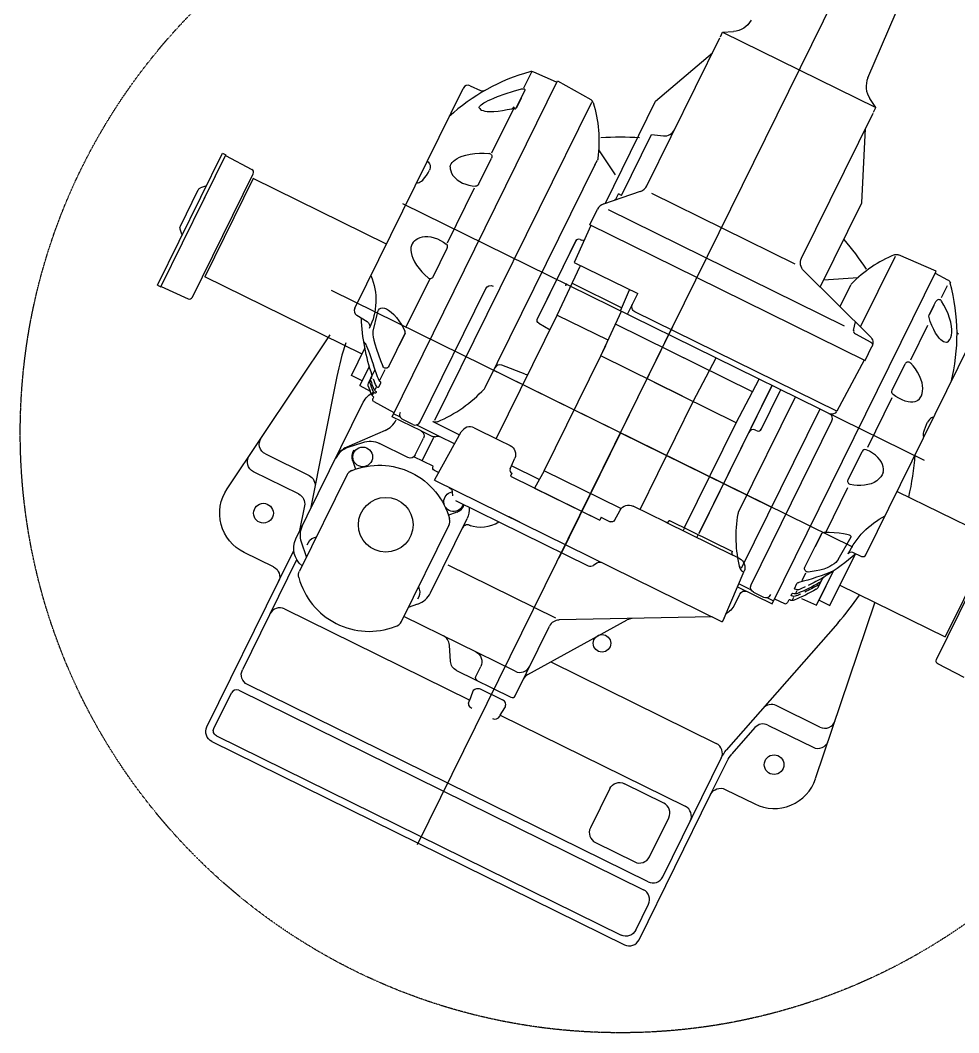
# Model space of a CAD drawing. Header units: millimetres. Extents: x -1732 to 458256, y -4349 to 130988.
# Drawn here: x 97233 to 98090, y 96181 to 97107 of the extents above; entities that cross this region are included whole.
import ezdxf

# ---------------------------------------------------------------- set-up
doc = ezdxf.new("R2010")
doc.units = ezdxf.units.MM
doc.header["$LTSCALE"] = 0.01
doc.header["$MEASUREMENT"] = 0
for name, pattern in [('DASHDOT', [25.4, 12.7, -6.35, 0, -6.35]), ('DASHED', [19.05, 12.7, -6.35]), ('PHANTOM', [63.5, 31.75, -6.35, 6.35, -6.35, 6.35, -6.35]), ('VERDECKT', [0.375, 0.25, -0.125])]:
    doc.linetypes.add(name, pattern=pattern)
doc.layers.add('F-E-EQP', color=251, linetype='CONTINUOUS')

msp = doc.modelspace()

# ---------------------------------------------------------------- linework, layer by layer
at = {"layer": 'F-E-EQP'}
for p, q in [((98198.93164, 97577.87246), (97595.5194, 96353.02536)), ((98058.98846, 96704.20804), (97582.46739, 96938.96277)), ((97993.52344, 96624.9826), (97517.00238, 96859.73732)), ((97781.06117, 96729.65063), (97829.93717, 96828.86246)), ((97781.06117, 96729.65063), (97658.75584, 96789.90348)), ((97781.06117, 96729.65063), (97724.68705, 96615.21862)), ((97781.06117, 96729.65063), (97918.52361, 96661.93074))]:
    msp.add_line(p, q, dxfattribs=at)
at = {"layer": 'F-E-EQP', "linetype": 'Continuous'}
for p, q in [((98007.1258, 97054.0547), (98087.72267, 97241.41534)), ((97874.47518, 97095.77111), (97884.26127, 97096.37896)), ((97805.26514, 96955.28387), (97871.95178, 97090.64894)), ((97872.39371, 97091.54599), (97874.47518, 97095.77111)), ((97874.47518, 97095.77111), (98014.41521, 97026.83064)), ((97813.21697, 97032.52122), (97865.07541, 97076.69082)), ((97699.82316, 97059.17708), (97692.66396, 97044.64485)), ((97722.7758, 97049.8762), (97701.87081, 97059.28309)), ((97572.56909, 96744.2976), (97723.7078, 97051.0892)), ((97723.7078, 97051.0892), (97753.90547, 97034.20596)), ((97538.3529, 96843.42349), (97637.34434, 97044.36302)), ((97643.87776, 97046.71819), (97653.32107, 97042.51192)), ((97685.79631, 97026.17879), (97693.79517, 97042.41542)), ((97611.67521, 96741.08484), (97754.85925, 97031.72952)), ((97690.30396, 97035.32871), (97686.01727, 97026.62731)), ((97767.30085, 96939.31758), (97813.21697, 97032.52122)), ((98014.41521, 97026.83064), (98008.92451, 97034.96449)), ((97683.07416, 97025.17883), (97663.32007, 96985.08063)), ((97682.88182, 97025.94245), (97683.76567, 97027.73655)), ((97683.96461, 97025.85492), (97684.6717, 97027.2902)), ((98012.33374, 97022.60553), (98014.41521, 97026.83064)), ((97946.57514, 96889.12427), (98011.89181, 97021.70848)), ((98001.59778, 96939.71675), (98005.01544, 97007.75036)), ((97782.0164, 96946.55998), (97809.41582, 97002.17718)), ((97809.41582, 97002.17718), (97820.44241, 97000.9811)), ((97776.45898, 96965.23892), (97761.23399, 96988.23462)), ((97358.13219, 96864.54182), (97417.48285, 96985.01583)), ((97361.27187, 96862.99507), (97420.62253, 96983.46909)), ((97392.29507, 96925.96809), (97420.62253, 96983.46909)), ((97417.47388, 96985.02025), (97420.62253, 96983.46909)), ((97420.42848, 96983.00731), (97444.33121, 96970.33998)), ((97651.50285, 96956.56759), (97663.39066, 96980.69828)), ((97757.8362, 96974.41331), (97760.00163, 96978.80886)), ((97657.65156, 96771.05174), (97758.32231, 96975.40006)), ((97390.0395, 96853.50491), (97445.6338, 96966.35399)), ((97445.70439, 96961.97163), (97401.51178, 96872.26648)), ((97567.25486, 96902.09065), (97445.70439, 96961.97163)), ((97379.10187, 96918.42161), (97395.49733, 96951.70222)), ((97402.01649, 96954.95623), (97397.51713, 96953.49409)), ((97647.54331, 96953.05589), (97622.88383, 96903.00042)), ((97765.85489, 96938.80368), (97799.5433, 96950.29936)), ((97809.60702, 96948.57435), (97940.40609, 96884.13711)), ((97777.60174, 96944.38726), (97779.32525, 96947.88576)), ((97782.0164, 96946.55998), (97779.32525, 96947.88576)), ((97963.63633, 96862.66003), (98001.59778, 96939.71675)), ((97753.10642, 96919.55604), (97760.13304, 96933.81916)), ((97769.99149, 96933.533), (97985.59781, 96827.31607)), ((97380.4505, 96911.18011), (97378.91205, 96915.72822)), ((97754.00347, 96919.11412), (97738.8094, 96885.35313)), ((97850.88503, 96871.3861), (97753.10642, 96919.55604)), ((97740.31295, 96904.90111), (97704.7821, 96832.77817)), ((97740.75488, 96905.79816), (97722.98945, 96869.73669)), ((97744.16841, 96906.34603), (97745.53127, 96905.7861)), ((97609.9618, 96872.24475), (97622.82185, 96898.34895)), ((97738.8094, 96885.35313), (97796.8576, 96856.75609)), ((98000.742, 96827.10136), (98032.29552, 96891.15083)), ((98069.54095, 96877.37266), (98035.08943, 96892.11543)), ((97723.4051, 96837.20379), (97744.24949, 96882.00425)), ((97919.72802, 96573.27221), (98069.54095, 96877.37266)), ((97948.52165, 96877.57509), (98009.33986, 96817.62629)), ((98068.6571, 96875.57856), (98080.00744, 96869.54099)), ((97545.04002, 96801.55832), (97401.51178, 96872.26648)), ((97606.53257, 96869.80952), (97584.70142, 96825.49517)), ((97705.22402, 96833.67522), (97722.98945, 96869.73669)), ((97736.90086, 96866.22762), (97782.42622, 96843.79987)), ((97850.88503, 96871.3861), (98004.62171, 96795.64882)), ((97966.66504, 96869.30573), (97998.15426, 96871.51753)), ((97358.12321, 96864.54624), (97361.27187, 96862.99507)), ((97361.51974, 96863.43034), (97386.08536, 96852.1086)), ((97598.08886, 96739.5288), (97658.14661, 96861.4381)), ((97781.24397, 96841.03801), (97789.3692, 96860.11077)), ((97787.57716, 96837.91801), (97796.8576, 96856.75609)), ((97981.67435, 96844.9671), (97991.44092, 96864.79194)), ((98074.42336, 96853.34097), (98079.77066, 96864.1953)), ((98063.15884, 96837.26395), (98069.25742, 96849.64326)), ((97559.01356, 96839.04193), (97554.93388, 96822.54668)), ((97667.72242, 96724.1753), (97723.4051, 96837.20379)), ((97723.4051, 96837.20379), (97769.59428, 96814.44901)), ((97763.10655, 96799.80894), (97782.09617, 96840.61818)), ((97978.64303, 96749.36458), (97794.27204, 96840.19364)), ((98067.40133, 96845.87565), (98063.07045, 96837.08454)), ((97540.27802, 96837.01275), (97549.64086, 96831.28545)), ((97706.42793, 96829.73783), (97717.0357, 96823.73166)), ((97852.43904, 96791.47234), (97776.68304, 96828.793)), ((97994.14606, 96823.21632), (97995.70162, 96830.92218)), ((98046.27267, 96796.19879), (98061.91685, 96827.95442)), ((97421.79697, 96678.44867), (97516.0634, 96819.17773)), ((97569.56976, 96790.25425), (97584.19751, 96819.94665)), ((97584.55105, 96820.66429), (97579.02698, 96809.45115)), ((97995.68556, 96820.00541), (98009.70978, 96812.5391)), ((97763.09758, 96799.81336), (97767.6109, 96809.51787)), ((98005.37438, 96618.14215), (98100.30009, 96810.82881)), ((97535.36184, 96781.91289), (97547.64738, 96806.85092)), ((97901.69614, 96767.20618), (97825.8594, 96804.56661)), ((98004.62171, 96795.64882), (98010.89706, 96808.38695)), ((97694.18968, 96783.15009), (97672.79026, 96791.46284)), ((97711.39223, 96694.85833), (97763.09758, 96799.81336)), ((97837.6605, 96763.08046), (97763.09758, 96799.81336)), ((97847.61777, 96758.17508), (97868.40149, 96798.10048)), ((98003.72466, 96796.09074), (97978.64303, 96749.36458)), ((98029.26311, 96768.46011), (98041.15092, 96792.59079)), ((97545.22941, 96777.0517), (97535.36184, 96781.91289)), ((97543.10816, 96772.74585), (97551.72572, 96790.23836)), ((97550.87687, 96774.93838), (97554.36809, 96782.02508)), ((97552.02588, 96777.27071), (97554.14712, 96781.57656)), ((97553.7052, 96780.67951), (97556.79868, 96786.95887)), ((97565.87537, 96787.28078), (97560.96999, 96777.32351)), ((97522.12006, 96781.07892), (97498.11158, 96660.13823)), ((97543.10816, 96772.74585), (97552.52087, 96767.66284)), ((97560.46608, 96771.77499), (97562.10121, 96775.09408)), ((97561.10719, 96776.81001), (97561.67299, 96776.4198)), ((97561.74767, 96774.37644), (97561.43832, 96773.7485)), ((97886.9176, 96738.8143), (97812.35468, 96775.5472)), ((97919.44372, 96772.95488), (97852.6687, 96637.4104)), ((97886.9176, 96738.8143), (97907.70132, 96778.73969)), ((97555.49011, 96766.20007), (97554.42949, 96764.04715)), ((97554.52249, 96763.44395), (97554.7019, 96763.35556)), ((97555.98085, 96766.40422), (97556.48386, 96766.04494)), ((97557.87651, 96771.04415), (97556.86008, 96768.98093)), ((97556.8647, 96768.19832), (97557.4305, 96767.8081)), ((97558.58821, 96771.69682), (97559.09122, 96771.33754)), ((97919.0018, 96772.05783), (97852.71289, 96637.50011)), ((97909.30983, 96732.01903), (97927.07526, 96768.0805)), ((97909.75176, 96732.91608), (97927.51719, 96768.97755)), ((97927.34042, 96768.61873), (97927.07526, 96768.0805)), ((97484.67835, 96632.64426), (97546.19446, 96757.51382)), ((97555.03039, 96760.74125), (97555.33974, 96761.36919)), ((97555.87785, 96758.09423), (97574.15607, 96748.19779)), ((97799.0059, 96659.49942), (97847.61777, 96758.17508)), ((97889.09084, 96657.03481), (97940.97296, 96762.34866)), ((98006.98544, 96716.45092), (98029.39109, 96761.93143)), ((97580.21011, 96743.87759), (97573.89487, 96746.98875)), ((97891.71884, 96605.79876), (97963.48763, 96751.47992)), ((97598.91549, 96731.31823), (97572.56909, 96744.2976)), ((97591.39397, 96737.25318), (97582.42346, 96741.67244)), ((97615.70644, 96726.39058), (97594.49117, 96736.84213)), ((97609.67901, 96739.83872), (97634.23131, 96727.7432)), ((97839.71989, 96643.00921), (97886.9176, 96738.8143)), ((97900.39521, 96590.59972), (97974.19686, 96740.40732)), ((97566.18478, 96731.8361), (97531.28417, 96716.59002)), ((97598.91549, 96731.31823), (97609.45585, 96726.1256)), ((97611.72011, 96725.90193), (97613.40696, 96726.52011)), ((97613.01541, 96689.81434), (97635.74481, 96730.45336)), ((97629.63765, 96719.52746), (97615.70644, 96726.39058)), ((97647.56567, 96734.10538), (97670.39563, 96722.85836)), ((97904.52447, 96732.0355), (97905.88733, 96731.47557)), ((97532.43939, 96716.35534), (97545.72218, 96720.84783)), ((97586.98349, 96707.09784), (97561.01385, 96719.8916)), ((97593.67838, 96709.37346), (97601.19112, 96724.62334)), ((97599.97094, 96704.04395), (97610.57716, 96725.57319)), ((97670.39563, 96722.85836), (97680.2632, 96717.99717)), ((97456.74277, 96710.28246), (97496.60774, 96690.64326)), ((97610.00894, 96699.0988), (97592.41777, 96707.76497)), ((97989.00364, 96686.73872), (98001.77531, 96712.6635)), ((97536.20361, 96704.46806), (97538.92605, 96696.32681)), ((97680.33609, 96696.55781), (97684.56235, 96706.40374)), ((97706.96637, 96687.00583), (97681.73231, 96699.43721)), ((97487.14563, 96673.78977), (97445.90817, 96694.10511)), ((97531.39612, 96691.56418), (97487.9106, 96603.29431)), ((97611.24771, 96686.22614), (97613.01541, 96689.81434)), ((97614.9715, 96693.30974), (97611.37432, 96695.08187)), ((97681.92441, 96692.654), (97680.59863, 96689.96284)), ((97680.59863, 96689.96284), (97762.14061, 96649.79177)), ((97681.92441, 96692.654), (97681.78985, 96692.72029)), ((97711.39223, 96694.85833), (97702.54051, 96679.15333)), ((97781.41607, 96660.36159), (97711.39223, 96694.85833)), ((97611.24771, 96686.22614), (97873.96718, 96556.79925)), ((97627.50084, 96675.43224), (97627.72696, 96671.97655)), ((97702.54051, 96679.15333), (97762.14061, 96649.79177)), ((97968.93561, 96639.21479), (97988.91066, 96679.76151)), ((98033.9228, 96676.09167), (98121.83384, 96632.78292)), ((97492.54089, 96662.88259), (97487.75455, 96638.82066)), ((97630.50638, 96667.82038), (97751.59936, 96608.16479)), ((97822.71498, 96647.81932), (97792.69066, 96662.61058)), ((97623.86786, 96654.48083), (97631.9818, 96657.28361)), ((97763.46639, 96652.48292), (97762.14061, 96649.79177)), ((97763.46639, 96652.48292), (97765.7449, 96651.36043)), ((97775.64781, 96649.60317), (97780.8698, 96658.95856)), ((97581.20395, 96557.334), (97624.60109, 96645.42446)), ((97607.50841, 96583.28053), (97641.0064, 96651.27704)), ((97765.7449, 96651.36043), (97771.71926, 96648.4172)), ((97822.71498, 96647.81932), (97883.89389, 96617.67996)), ((97825.11814, 96648.30756), (97825.8528, 96649.61778)), ((97825.8528, 96649.61778), (97883.41659, 96621.25938)), ((97501.51241, 96634.04952), (97503.37801, 96634.69111)), ((97850.94519, 96633.9119), (97852.49193, 96637.05158)), ((97949.58384, 96606.72172), (97964.38836, 96636.77295)), ((97964.38836, 96636.77295), (97958.86429, 96625.5598)), ((97979.91703, 96613.8506), (97992.00405, 96634.53886)), ((98069.71297, 96522.45879), (98125.35146, 96635.39757)), ((97494.31853, 96616.30156), (97489.74933, 96629.70017)), ((98121.83384, 96632.78292), (98077.64124, 96543.07777)), ((97464.25736, 96607.03209), (97437.34581, 96620.28987)), ((97468.80861, 96593.64232), (97482.46413, 96621.36121)), ((97882.8165, 96619.88287), (97883.41659, 96621.25938)), ((97889.79648, 96614.77209), (97883.89389, 96617.67996)), ((97972.46467, 96571.70519), (97995.75417, 96618.9798)), ((97993.04376, 96620.53802), (98001.44715, 96616.73258)), ((97485.32746, 96613.59646), (97435.78755, 96513.03699)), ((97623.38558, 96608.90165), (97721.70242, 96560.46656)), ((97759.46608, 96610.4205), (97756.58841, 96608.49387)), ((97875.73488, 96560.38746), (97894.09564, 96603.17865)), ((97946.97188, 96594.63133), (97950.4631, 96601.71803)), ((97960.34328, 96571.99141), (97975.85488, 96603.47792)), ((97962.5971, 96576.56637), (97975.85488, 96603.47792)), ((97403.40356, 96460.8787), (97468.80861, 96593.64232)), ((97596.67137, 96588.7308), (97597.2906, 96586.86507)), ((97888.14283, 96588.83243), (97919.72802, 96573.27221)), ((97888.95729, 96591.77548), (97900.45749, 96586.10999)), ((97940.2592, 96587.79394), (97942.0269, 96591.38214)), ((97942.0269, 96591.38214), (97941.76175, 96590.84391)), ((97961.9434, 96588.81638), (97965.12527, 96595.27515)), ((97981.65673, 96590.36386), (98077.64124, 96543.07777)), ((97884.94359, 96571.68049), (97889.71639, 96581.36865)), ((97885.38551, 96572.57754), (97890.15832, 96582.2657)), ((97902.67084, 96583.90484), (97911.64135, 96579.48558)), ((97914.73855, 96579.07453), (97921.05379, 96575.96337)), ((97937.2541, 96581.69399), (97937.65184, 96582.50133)), ((97938.22175, 96576.86971), (97939.50333, 96579.47116)), ((97941.27104, 96583.05936), (97942.46424, 96585.4814)), ((97946.62235, 96578.08207), (97960.34328, 96571.99141)), ((97587.61188, 96570.34125), (97596.02053, 96573.22179)), ((97921.93765, 96577.75747), (97931.10353, 96573.57639)), ((97934.69093, 96576.49109), (97933.71869, 96574.51757)), ((97959.39993, 96413.60239), (98013.53227, 96574.10322)), ((97962.5971, 96576.56637), (97972.46467, 96571.70519)), ((97474.32291, 96568.63047), (97643.39918, 96485.33625)), ((97684.85283, 96511.73446), (97583.36939, 96561.72955)), ((97865.02291, 96561.31706), (97725.0946, 96558.57247)), ((97875.73488, 96560.38746), (97873.96718, 96556.79925)), ((97684.98482, 96489.37417), (97716.31738, 96552.97512)), ((97696.58704, 96508.85206), (97787.32929, 96558.68046)), ((97979.62529, 96555.69221), (97877.82581, 96439.52033)), ((97625.8649, 96520.7287), (97624.87308, 96535.70924)), ((97649.10276, 96507.05121), (97653.52202, 96516.02172)), ((97717.65567, 96520.21063), (97868.64738, 96445.82564)), ((98094.9535, 96505.89959), (98071.00658, 96518.47721)), ((97631.42373, 96512.41637), (97680.96789, 96488.00879)), ((97806.33581, 96319.34138), (97440.3388, 96499.64721)), ((97653.09691, 96495.60803), (97673.47792, 96485.56747)), ((97409.6903, 96459.5652), (97425.68802, 96492.03846)), ((97432.38291, 96494.31409), (97802.12959, 96312.16101)), ((97643.39918, 96485.33625), (97646.15481, 96492.78533)), ((97642.95725, 96484.4392), (97643.39918, 96485.33625)), ((97671.24366, 96471.61886), (97675.46148, 96478.34761)), ((97963.33465, 96460.71356), (97923.47865, 96480.34833)), ((97670.80173, 96470.72181), (97671.24366, 96471.61886)), ((97671.24366, 96471.61886), (97840.31992, 96388.32464)), ((97903.93767, 96460.21088), (97882.85457, 96436.15114)), ((97915.87344, 96462.58005), (97957.1109, 96442.26471)), ((97411.96593, 96452.87031), (97781.7126, 96270.71723)), ((97407.95481, 96447.48892), (97784.71643, 96261.87998)), ((97819.72558, 96323.89264), (97873.46379, 96432.9741)), ((97863.51126, 96399.19485), (97878.49256, 96429.6049)), ((97771.35255, 96404.46471), (97753.67551, 96368.58265)), ((97820.62438, 96391.33893), (97784.74233, 96409.01597)), ((97876.90104, 96403.74611), (97903.81258, 96390.48833)), ((97798.10621, 96266.43123), (97863.51126, 96399.19485)), ((97807.4986, 96342.06709), (97825.17564, 96377.94915)), ((97758.22676, 96355.19288), (97794.10882, 96337.51584)), ((97795.10238, 96275.26849), (97806.68084, 96298.77123))]:
    msp.add_line(p, q, dxfattribs=at)
at = {"layer": 'F-E-EQP', "linetype": 'DASHED'}
for p, q in [((97689.51545, 96647.66809), (97678.30231, 96653.19216)), ((97798.91752, 96659.32001), (97799.0059, 96659.49942)), ((97839.71989, 96643.00921), (97838.30573, 96640.13864))]:
    msp.add_line(p, q, dxfattribs=at)
at = {"layer": 'F-E-EQP', "linetype": 'DASHDOT'}
msp.add_line((97745.70663, 96657.88785), (97729.1344, 96624.24842), dxfattribs=at)
at = {"layer": 'F-E-EQP', "linetype": 'PHANTOM'}
for p, q in [((97825.8528, 96649.61778), (97825.94118, 96649.79719)), ((97883.41659, 96621.25938), (97883.49601, 96621.44321))]:
    msp.add_line(p, q, dxfattribs=at)
at = {"layer": 'F-E-EQP', "linetype": 'Continuous'}
for points in [[(97652.18978, 97026.57074, 0), (97652.18648, 97027.12975, 0), (97652.45098, 97027.77978, 0), (97653.01018, 97028.50758, 0), (97653.85512, 97029.31757, 0), (97655.01271, 97030.19648, 0), (97656.44772, 97031.0502, 0), (97658.2306, 97032.06697, 0), (97660.31717, 97033.15709, 0), (97662.66321, 97034.23086, 0), (97665.5897, 97035.46457, 0), (97668.81987, 97036.77164, 0), (97675.853, 97039.32654, 0), (97683.27185, 97041.69141, 0), (97690.67409, 97043.84152, 0)], [(97652.18978, 97026.57074, 0), (97652.56087, 97025.83054, 0), (97653.24461, 97025.15927, 0), (97654.26791, 97024.54368, 0), (97655.60386, 97023.99701, 0), (97657.30562, 97023.60456, 0), (97659.31105, 97023.28545, 0), (97661.6195, 97023.15149, 0), (97665.29517, 97023.2358, 0), (97669.28282, 97023.50084, 0), (97673.50106, 97024.09818, 0), (97677.7449, 97024.90587, 0), (97681.83623, 97025.78869, 0)], [(97625.67422, 96972.74765, 0), (97625.93475, 96974.06849, 0), (97626.46375, 96975.36856, 0), (97627.34127, 96976.71987, 0), (97628.49687, 96977.93419, 0), (97629.97476, 96979.10122, 0), (97631.82809, 96980.30624, 0), (97633.9595, 96981.37427, 0), (97636.369, 96982.30529, 0), (97639.94968, 96983.32821, 0), (97643.89815, 96984.16993, 0), (97648.04529, 96984.69083, 0), (97652.33661, 96985.02921, 0), (97656.6472, 96985.13516, 0), (97660.83418, 96984.96757, 0)], [(97604.50923, 96977.71209, 0), (97605.37106, 96977.17604, 0), (97606.12722, 96976.35762, 0), (97606.75912, 96975.37746, 0), (97607.20395, 96974.26651, 0), (97607.4079, 96973.05127, 0), (97607.38825, 96971.83471, 0), (97607.12706, 96970.62567, 0), (97606.72167, 96969.59914, 0)], [(97594.91944, 96958.24608, 0), (97595.56465, 96958.03969, 0), (97596.36039, 96958.09358, 0), (97597.24451, 96958.32688, 0), (97598.24327, 96958.83814, 0), (97599.3035, 96959.54206, 0), (97600.44249, 96960.54162, 0), (97602.19318, 96962.46606, 0), (97603.85284, 96964.6583, 0), (97605.40355, 96967.12717, 0), (97606.72167, 96969.59914, 0)], [(97625.67422, 96972.74765, 0), (97625.70338, 96970.83819, 0), (97626.10864, 96968.85492, 0), (97626.90795, 96966.789, 0), (97628.13652, 96964.73456, 0), (97629.81163, 96962.79457, 0), (97631.83528, 96960.90582, 0), (97634.24201, 96959.27425, 0), (97636.89795, 96957.85435, 0), (97639.74028, 96956.67705, 0), (97642.67931, 96955.78654, 0), (97645.65224, 96955.21375, 0), (97648.56106, 96954.89551, 0)], [(97591.7343, 96903.8541, 0), (97590.80361, 96902.41749, 0), (97590.12476, 96900.74535, 0), (97589.72466, 96898.82441, 0), (97589.63021, 96896.64141, 0), (97589.88562, 96894.28606, 0), (97590.49087, 96891.75836, 0), (97591.47222, 96889.15686, 0), (97592.99379, 96885.95479, 0), (97594.94462, 96882.7642, 0), (97597.22604, 96879.6337, 0), (97599.75731, 96876.60306, 0), (97602.53712, 96873.89589, 0), (97605.33421, 96871.29169, 0)], [(97591.7343, 96903.8541, 0), (97592.94307, 96905.1537, 0), (97594.40301, 96906.32957, 0), (97596.08788, 96907.28315, 0), (97598.05083, 96908.09974, 0), (97600.18555, 96908.60875, 0), (97602.52724, 96908.90433, 0), (97605.00482, 96908.91001, 0), (97608.00334, 96908.54757, 0), (97610.99553, 96907.74235, 0), (97613.98904, 96906.71352, 0), (97616.82373, 96905.31703, 0), (97619.5162, 96903.76765, 0), (97621.95051, 96902.01102, 0)], [(98079.5938, 96812.33446, 0), (98080.88396, 96813.48249, 0), (98081.98443, 96814.94693, 0), (98082.81512, 96816.65575, 0), (98083.4375, 96818.80161, 0), (98083.7632, 96821.20511, 0), (98083.82744, 96823.96038, 0), (98083.5508, 96826.88357, 0), (98082.86718, 96830.56464, 0), (98081.78886, 96834.44016, 0), (98080.35238, 96838.38064, 0), (98078.6295, 96842.35074, 0), (98076.65677, 96846.22098, 0), (98074.4797, 96849.85745, 0)], [(97559.01356, 96839.04193, 0), (97559.53226, 96840.57001, 0), (97560.21375, 96841.79495, 0), (97561.14707, 96842.78435, 0), (97562.32392, 96843.43082, 0), (97563.77121, 96843.72111, 0), (97565.44473, 96843.56552, 0), (97567.28237, 96842.88318, 0), (97569.29242, 96841.78146, 0), (97571.69151, 96839.93071, 0), (97574.12912, 96837.61507, 0), (97576.50658, 96834.88317, 0), (97578.78668, 96831.97627, 0), (97580.83552, 96828.84887, 0), (97582.66077, 96825.72015, 0), (97584.21755, 96822.61221, 0)], [(98079.5938, 96812.33446, 0), (98078.62828, 96812.25273, 0), (98077.50064, 96812.36236, 0), (98076.31719, 96812.8339, 0), (98075.02478, 96813.58207, 0), (98073.68553, 96814.68775, 0), (98072.31739, 96816.14208, 0), (98070.95624, 96817.92741, 0), (98069.02533, 96820.77375, 0), (98067.24362, 96824.10398, 0), (98065.60346, 96827.6989, 0), (98064.17727, 96831.41137, 0), (98062.98365, 96835.12073, 0)], [(97554.93388, 96822.54668, 0), (97554.80725, 96821.27135, 0), (97554.90751, 96819.43834, 0), (97555.26159, 96817.03438, 0), (97555.89573, 96814.15801, 0), (97556.792, 96810.81809, 0), (97558.24207, 96806.09057, 0), (97560.00743, 96800.98478, 0), (97561.98874, 96795.66113, 0), (97564.13917, 96790.47711, 0)], [(97546.70203, 96812.44455, 0), (97546.89041, 96812.35175, 0), (97547.21335, 96812.19265, 0), (97547.56452, 96811.7967, 0), (97547.97083, 96811.15063, 0), (97548.42332, 96810.25885, 0), (97548.9572, 96809.21551, 0), (97549.57248, 96808.02059, 0), (97550.16282, 96806.50352, 0), (97551.06977, 96804.38457, 0), (97551.9787, 96801.93022, 0), (97553.78957, 96796.69053, 0), (97555.4486, 96791.41417, 0)], [(98053.8737, 96760.12606, 0), (98055.02733, 96761.67579, 0), (98056.0092, 96763.53308, 0), (98056.70401, 96765.53179, 0), (98057.13802, 96767.77046, 0), (98057.26702, 96770.15938, 0), (98057.08207, 96772.70298, 0), (98056.61005, 96775.38799, 0), (98055.63437, 96778.54409, 0), (98054.29155, 96781.76957, 0), (98052.6002, 96784.94381, 0), (98050.59687, 96787.93731, 0), (98048.38853, 96790.80885, 0), (98046.01174, 96793.42895, 0)], [(98053.8737, 96760.12606, 0), (98052.85964, 96759.17644, 0), (98051.59375, 96758.46236, 0), (98050.02286, 96757.89853, 0), (98048.24433, 96757.65995, 0), (98046.21396, 96757.65691, 0), (98044.0208, 96757.95702, 0), (98041.20802, 96758.67386, 0), (98038.31252, 96759.76587, 0), (98035.43299, 96761.18446, 0), (98032.67706, 96762.87657, 0), (98030.09025, 96764.70833, 0)], [(98058.49389, 96725.96774, 0), (98058.20617, 96726.22095, 0), (98058.00684, 96726.65358, 0), (98057.93112, 96727.35974, 0), (98057.90856, 96728.15119, 0), (98058.04548, 96729.1985, 0), (98058.28874, 96730.41638, 0), (98058.86693, 96732.47254, 0), (98059.66741, 96734.75362, 0), (98060.6287, 96737.06696, 0), (98061.64447, 96739.24198, 0)], [(98067.11145, 96743.46024, 0), (98066.5649, 96743.61801, 0), (98065.92998, 96743.59638, 0), (98065.18041, 96743.29678, 0), (98064.38732, 96742.79569, 0), (98063.3201, 96741.76078, 0), (98062.38809, 96740.54778, 0), (98061.64447, 96739.24198, 0)], [(98020.95021, 96693.29573, 0), (98021.35164, 96694.99307, 0), (98021.40387, 96696.75096, 0), (98021.16008, 96698.65468, 0), (98020.59334, 96700.7175, 0), (98019.65117, 96702.74232, 0), (98018.33356, 96704.72915, 0), (98016.35212, 96707.04301, 0), (98013.99591, 96709.20706, 0), (98011.3194, 96711.08301, 0), (98008.48339, 96712.7031, 0), (98005.60386, 96714.12168, 0)], [(98020.95021, 96693.29573, 0), (98020.10356, 96691.26035, 0), (98018.87184, 96689.30319, 0), (98017.22813, 96687.43752, 0), (98015.20766, 96685.75746, 0), (98012.84566, 96684.35713, 0), (98010.11586, 96683.13799, 0), (98007.14254, 96682.26177, 0), (98003.98849, 96681.69754, 0), (98000.74275, 96681.51291, 0), (97997.45084, 96681.57398, 0), (97994.15761, 96681.85865, 0), (97991.03218, 96682.50656, 0)], [(97992.00405, 96634.53886, 0), (97991.91237, 96634.91845, 0), (97991.60605, 96635.29231, 0), (97991.06716, 96635.66927, 0), (97990.2515, 96635.95962, 0), (97989.24747, 96636.34278, 0), (97988.01086, 96636.72903, 0), (97986.51542, 96637.01984, 0), (97984.80535, 96637.30491, 0), (97980.85793, 96637.80039, 0), (97976.42809, 96638.1991, 0), (97971.74008, 96638.39056, 0), (97967.08861, 96638.45255, 0)], [(97979.91703, 96613.8506, 0), (97978.99466, 96612.52138, 0), (97977.73273, 96611.13649, 0), (97976.21962, 96609.87534, 0), (97974.35798, 96608.56293, 0), (97972.28936, 96607.46398, 0), (97969.88118, 96606.30935, 0), (97966.76631, 96605.16843, 0), (97963.37335, 96604.16452, 0), (97959.8093, 96603.35637, 0), (97956.18113, 96602.80276, 0), (97952.50745, 96602.38304, 0)], [(97940.52528, 96586.65956, 0), (97940.32727, 96586.86859, 0), (97940.18242, 96587.1629, 0), (97940.17147, 96587.50272, 0), (97940.2592, 96587.79394, 0)], [(97937.56438, 96580.64932, 0), (97937.32218, 96580.76864, 0), (97937.17733, 96581.06295, 0), (97937.16638, 96581.40277, 0), (97937.2541, 96581.69399, 0)], [(97938.66919, 96582.89195, 0), (97938.3828, 96582.92156, 0), (97938.10537, 96582.94676, 0), (97937.82927, 96582.74835, 0), (97937.65184, 96582.50133, 0)], [(97935.70829, 96576.8817, 0), (97935.46609, 96577.00102, 0), (97935.14447, 96576.93651, 0), (97934.86836, 96576.73811, 0), (97934.69093, 96576.49109, 0)]]:
    msp.add_polyline3d(points, dxfattribs=at)
at = {"layer": 'F-E-EQP', "linetype": 'VERDECKT'}
msp.add_circle((97781.06117, 96729.65063), 548.23, dxfattribs=at)
at = {"layer": 'F-E-EQP', "linetype": 'Continuous'}
for centre, radius in [((97545.63925, 96707.623), 9), ((97566.72949, 96645.6195), 25), ((97455.02286, 96656.17193), 9), ((97764.30763, 96537.24788), 8), ((97921.48963, 96426.37038), 9)]:
    msp.add_circle(centre, radius, dxfattribs=at)
at = {"layer": 'F-E-EQP', "linetype": 'Continuous', "extrusion": (3.17268e-16, -7.13681e-16, -1)}
msp.add_arc((-97883.03435, 97116.33568), 20, 209.17783578, 266.48183578, dxfattribs=at)
at = {"layer": 'F-E-EQP', "linetype": 'Continuous'}
for centre, radius, start, end in [((97746.47073, 96886.03788), 180, 105.46446422, 132.60926422), ((97699.81368, 97054.7227), 5, 65.77317422, 105.46446422), ((98025.50407, 97046.14898), 20, 156.72396422, 214.02816422), ((97641.82959, 97042.15339), 5, 65.77316422, 153.77316422), ((97655.36923, 97047.07672), 5, 245.77316422, 299.50216422), ((97751.4626, 97029.83561), 5, 17.03316422, 60.77316422), ((97684.89926, 97026.62071), 1, 251.89116422, 333.77316422), ((97821.5286, 97010.92477), 10, 263.77316422, 333.77316422), ((97781.06071, 96729.65197), 270, 86.28656422, 93.77366422), ((97442.94264, 96967.67976), 3, 333.77316422, 62.27316422), ((97401.41454, 96956.92492), 2, 288.77316422, 333.77316422), ((97796.29462, 96959.70313), 10, 288.77316422, 333.77316422), ((97769.10356, 96929.3999), 10, 108.77316422, 153.77316422), ((97773.11648, 96946.59689), 5, 288.77316422, 333.77316422), ((97620.13069, 96899.67473), 3, 333.77316422, 52.09416422), ((97743.00411, 96903.57533), 3, 67.13962422, 153.77316422), ((97781.06071, 96729.65197), 270, 33.63516422, 40.82316422), ((98077.39705, 96781.42297), 120, 112.63146422, 135.10896422), ((97607.27065, 96873.57053), 3, 229.85216422, 333.77316422), ((97995.92617, 96862.58231), 5, 135.10886422, 153.77316422), ((97908.55853, 96819.89807), 180, 345.86216422, 14.96516422), ((97387.34834, 96854.83069), 3, 245.27316422, 333.77316422), ((98071.94857, 96848.31749), 3, 31.74316422, 153.77316422), ((97542.83816, 96841.21386), 5, 153.77316422, 238.77316422), ((97581.50636, 96821.27243), 3, 333.77316422, 25.84816422), ((97997.10105, 96822.65237), 3, 168.77316422, 241.77316422), ((97781.06071, 96729.65197), 264, 161.86046422, 168.77316422), ((97670.97534, 96786.78314), 5, 68.77316422, 153.77316422), ((98043.84207, 96791.26501), 3, 44.34516422, 153.77316422), ((97696.01358, 96787.82538), 5, 248.77316422, 277.07616422), ((97561.585, 96777.68939), 1, 202.54616422, 241.77316422), ((97561.20416, 96775.536), 1, 333.77316422, 61.77316422), ((97555.0003, 96764.32332), 1, 202.54616422, 241.77316422), ((97559.56903, 96772.21691), 1, 241.77316422, 333.77316422), ((97565.56079, 96854.21008), 124.287, 292.92516422, 317.23816422), ((97653.1663, 96773.26137), 5, 317.23816422, 333.77316422), ((97969.71161, 96742.61695), 5, 333.77316422, 63.77316422), ((97558.17868, 96750.16069), 20, 293.59816422, 333.77316422), ((97593.6036, 96741.73843), 5, 243.77316422, 333.77316422), ((97643.58834, 96726.03192), 9, 63.77316422, 150.77316422), ((97902.62815, 96727.50737), 5, 67.13962422, 153.77316422), ((97907.06061, 96734.24186), 3, 247.13916422, 333.77316422), ((97538.90151, 96697.45366), 20, 108.77316422, 153.77316422), ((97539.29924, 96698.26101), 20, 113.59806422, 153.77316422), ((97545.63925, 96707.623), 10, 142.79576422, 198.77316422), ((98004.46646, 96711.33772), 3, 67.72282422, 153.77316422), ((97781.06071, 96729.65197), 270, 347.41216422, 355.75316422), ((97538.71171, 96687.17987), 8.5, 112.36356422, 153.77316422), ((97683.11563, 96695.41144), 3, 156.77316422, 243.77316422), ((97628.73312, 96666.68739), 10, 288.77316422, 344.75016422), ((97616.711, 96648.6426), 8.5, 333.77316422, 15.18316422), ((97641.29336, 96640.54542), 5, 51.29316422, 153.77316422), ((97653.38021, 96673.38468), 30, 249.79016422, 303.47116422), ((97967.07952, 96635.44717), 3, 89.83266422, 153.77316422), ((97884.77774, 96619.47406), 2, 168.25116422, 243.77316422), ((98002.68322, 96619.46793), 3, 245.77316422, 333.77316422), ((97753.80899, 96612.65004), 5, 243.77316422, 303.77316422), ((97762.2455, 96606.26433), 5, 63.77316422, 123.77316422), ((97895.03739, 96607.28523), 5, 179.73416422, 243.77316422), ((97551.48305, 96614.67123), 66.5, 195.18316422, 290.97016422), ((97957.45814, 96591.02601), 5, 300.77316422, 333.77316422), ((97959.27004, 96594.70392), 5, 300.77316422, 333.77316422), ((97960.41905, 96597.03626), 5, 300.77316422, 333.77316422), ((97589.56738, 96592.11905), 20, 288.77316422, 333.77316422), ((97913.85098, 96583.97083), 5, 243.77316422, 333.77316422), ((97781.06071, 96729.65197), 264, 318.77316422, 325.77016422), ((97469.90365, 96559.65996), 10, 63.77316422, 153.77316422), ((97931.92459, 96575.40143), 2, 245.77316422, 333.77316422), ((97792.11297, 96549.85819), 10, 91.13396422, 118.77316422), ((97573.49063, 96560.91096), 8.5, 282.27016422, 333.77316422), ((97725.28789, 96548.55586), 10, 91.13396422, 153.77316422), ((97614.89498, 96535.05106), 10, 3.77316422, 63.77316422), ((97689.27209, 96520.70497), 10, 243.77316422, 333.77316422), ((97701.37969, 96500.02537), 10, 118.77316422, 153.77316422), ((97430.17328, 96489.82883), 5, 63.77316422, 153.77316422), ((97671.26829, 96481.08221), 5, 327.91716422, 63.77316422), ((97682.29367, 96490.69995), 3, 243.77316422, 333.77316422), ((97919.05939, 96471.37782), 10, 63.77316422, 138.77316422), ((97666.31647, 96472.93144), 5, 243.77316422, 333.77316422), ((97911.45418, 96453.60954), 10, 63.77316422, 138.77316422), ((97967.75391, 96469.68407), 10, 243.77316422, 341.35916422), ((97864.22812, 96436.85513), 10, 333.77316422, 63.77316422), ((97961.53016, 96451.23523), 10, 243.77316422, 341.35916422), ((97921.48963, 96426.37038), 40, 243.77316422, 341.35916422), ((97816.20512, 96382.36841), 10, 333.77316422, 63.77316422), ((97835.90066, 96379.35413), 10, 333.77316422, 63.77316422), ((97762.64602, 96364.16339), 10, 153.77316422, 243.77316422), ((97798.52808, 96346.48635), 10, 243.77316422, 333.77316422), ((97810.75507, 96328.3119), 10, 243.77316422, 333.77316422), ((97797.71033, 96303.19049), 10, 333.77316422, 63.77316422), ((97789.13569, 96270.85049), 10, 243.77316422, 333.77316422)]:
    msp.add_arc(centre, radius, start, end, dxfattribs=at)
at = {"layer": 'F-E-EQP', "linetype": 'Continuous', "extrusion": (-1.38416e-15, 9.81122e-14, -1)}
msp.add_arc((-97691.96401, 97038.96995, 0), 5, 74.80083578, 103.50683578, dxfattribs=at)
at = {"layer": 'F-E-EQP', "linetype": 'Continuous', "extrusion": (-7.42554e-14, 4.0706e-14, -1)}
msp.add_arc((-97692.89812, 97042.85735, 0), 0.99999, 103.50683578, 206.22683578, dxfattribs=at)
at = {"layer": 'F-E-EQP', "linetype": 'Continuous', "extrusion": (-4.70914e-16, -1.11386e-14, -1)}
msp.add_arc((-97683.04542, 97020.95689, 0), 5, 76.14083578, 108.10883578, dxfattribs=at)
at = {"layer": 'F-E-EQP', "linetype": 'Continuous', "extrusion": (-3.12516e-15, -9.12891e-16, -1)}
msp.add_arc((-97641.51077, 96996.15926), 120, 162.96683578, 187.56283578, dxfattribs=at)
at = {"layer": 'F-E-EQP', "linetype": 'Continuous', "extrusion": (-1.74468e-13, 5.42914e-14, -1)}
msp.add_arc((-97660.69951, 96982.02406, 0), 3, 93.22183578, 206.22683578, dxfattribs=at)
at = {"layer": 'F-E-EQP', "linetype": 'Continuous', "extrusion": (-3.18539e-14, 9.56139e-15, -1)}
msp.add_arc((-97755.51638, 96981.01849, 0), 5, 187.56283578, 206.22683578, dxfattribs=at)
at = {"layer": 'F-E-EQP', "linetype": 'Continuous', "extrusion": (-4.70524e-14, 5.3836e-14, -1)}
msp.add_arc((-97398.63701, 96950.15548, 0), 3.5, 26.22683578, 71.22683578, dxfattribs=at)
at = {"layer": 'F-E-EQP', "linetype": 'Continuous', "extrusion": (7.72905e-14, 6.63767e-14, -1)}
msp.add_arc((-97648.81169, 96957.89337, 0), 3, 206.22683578, 274.57983578, dxfattribs=at)
at = {"layer": 'F-E-EQP', "linetype": 'Continuous', "extrusion": (0, 0, -1)}
for centre, radius, start, end in [((-97382.24155, 96916.87487), 3.5, 341.22683578, 26.22683578), ((-98033.11303, 96887.51528), 5, 67.36883578, 113.22683578), ((-97662.63187, 96859.22847), 5, 26.22683578, 116.22683578), ((-98008.29429, 96809.89214), 3, 118.22683578, 206.22683578), ((-97552.92293, 96776.82878), 1, 296.22683578, 26.22683578), ((-97554.60225, 96780.23758), 1, 296.22683578, 26.22683578), ((-98031.95426, 96767.13433), 3, 307.75333578, 26.22683578), ((-97556.82449, 96759.8574), 2, 298.22683578, 26.22683578), ((-97584.63309, 96746.15769), 5, 296.22683578, 26.22693578), ((-97974.18469, 96751.56095), 5, 208.22683578, 296.22683578), ((-97991.6948, 96685.41294), 3, 282.85983578, 26.22683578), ((-97885.81915, 96606.69862), 9, 116.22683578, 203.22683578), ((-97944.71806, 96590.05636), 3, 26.22683578, 76.72283578), ((-97872.27442, 96746.58554), 180, 240.15783578, 244.58083578)]:
    msp.add_arc(centre, radius, start, end, dxfattribs=at)
at = {"layer": 'F-E-EQP', "linetype": 'Continuous', "extrusion": (1.43601e-14, -7.2023e-16, -1)}
msp.add_arc((-97378.56696, 96910.54736, 0), 2, 161.22683578, 206.22683578, dxfattribs=at)
at = {"layer": 'F-E-EQP', "linetype": 'Continuous', "extrusion": (5.31426e-15, 3.16052e-14, -1)}
msp.add_arc((-97747.43657, 96910.30981, 0), 5, 265.93783578, 292.86083578, dxfattribs=at)
at = {"layer": 'F-E-EQP', "linetype": 'Continuous', "extrusion": (-3.12648e-15, -6.89288e-16, -1)}
msp.add_arc((-97955.54566, 96884.70501), 10, 314.59123578, 26.22683578, dxfattribs=at)
at = {"layer": 'F-E-EQP', "linetype": 'Continuous', "extrusion": (2.24177e-14, -2.01433e-15, -1)}
msp.add_arc((-97500.36795, 96850.65444, 0), 57.3288, 156.76883578, 206.81983578, dxfattribs=at)
at = {"layer": 'F-E-EQP', "linetype": 'Continuous', "extrusion": (2.79991e-14, 2.22133e-14, -1)}
msp.add_arc((-98077.64531, 96865.13086, 0), 5, 118.22683578, 165.03483578, dxfattribs=at)
at = {"layer": 'F-E-EQP', "linetype": 'Continuous', "extrusion": (-1.20508e-15, -4.09613e-16, -1)}
msp.add_arc((-97796.48167, 96844.6789), 5, 296.22683578, 26.22683578, dxfattribs=at)
at = {"layer": 'F-E-EQP', "linetype": 'Continuous', "extrusion": (-3.16791e-14, 2.67521e-15, -1)}
msp.add_arc((-98065.84999, 96835.93818, 0), 3, 343.57453578, 26.22683578, dxfattribs=at)
at = {"layer": 'F-E-EQP', "linetype": 'Continuous', "extrusion": (-5.35591e-15, -1.8205e-15, -1)}
msp.add_arc((-97724.37443, 96841.18531), 180, 340.81413578, 357.84633578, dxfattribs=at)
at = {"layer": 'F-E-EQP', "linetype": 'Continuous', "extrusion": (-1.81586e-15, -3.0071e-15, -1)}
msp.add_arc((-97547.0455, 96826.99022), 5, 121.22683578, 206.22683578, dxfattribs=at)
at = {"layer": 'F-E-EQP', "linetype": 'Continuous', "extrusion": (2.32309e-15, 4.16213e-16, -1)}
msp.add_arc((-97707.91518, 96832.34944), 3, 299.59329578, 26.22683578, dxfattribs=at)
at = {"layer": 'F-E-EQP', "linetype": 'Continuous', "extrusion": (4.41203e-15, 2.61993e-15, -1)}
msp.add_arc((-98091.55645, 96822.27078), 3, 298.22682578, 359.26893578, dxfattribs=at)
at = {"layer": 'F-E-EQP', "linetype": 'Continuous', "extrusion": (-1.43e-15, -1.8733e-16, -1)}
msp.add_arc((-98003.72065, 96811.92236), 8, 134.59083578, 206.22683578, dxfattribs=at)
at = {"layer": 'F-E-EQP', "linetype": 'Continuous', "extrusion": (1.31635e-14, 4.99714e-15, -1)}
msp.add_arc((-97726.89341, 96846.2985, 0), 180, 337.45373578, 342.24973578, dxfattribs=at)
at = {"layer": 'F-E-EQP', "linetype": 'Continuous', "extrusion": (1.23064e-14, -9.22338e-14, -1)}
msp.add_arc((-97566.8786, 96791.58003, 0), 3, 206.22683578, 337.27553578, dxfattribs=at)
at = {"layer": 'F-E-EQP', "linetype": 'Continuous', "extrusion": (1.55712e-14, -3.92188e-14, -1)}
msp.add_arc((-97553.56802, 96773.6126, 0), 3, 340.40923578, 26.22683578, dxfattribs=at)
at = {"layer": 'F-E-EQP', "linetype": 'Continuous', "extrusion": (6.91611e-14, 2.67943e-14, -1)}
msp.add_arc((-97720.30871, 96832.93243, 0), 180, 337.45373578, 340.40923578, dxfattribs=at)
at = {"layer": 'F-E-EQP', "linetype": 'Continuous', "extrusion": (3.44494e-14, -1.74172e-14, -1)}
msp.add_arc((-97555.02638, 96776.57287, 0), 3, 340.40923578, 26.22683578, dxfattribs=at)
at = {"layer": 'F-E-EQP', "linetype": 'Continuous', "extrusion": (-6.91611e-14, -2.67943e-14, -1)}
msp.add_arc((-97721.76707, 96835.8927, 0), 180, 337.45373578, 340.40923578, dxfattribs=at)
at = {"layer": 'F-E-EQP', "linetype": 'Continuous', "extrusion": (-1.03767e-14, -1.49537e-14, -1)}
msp.add_arc((-97555.86604, 96778.27727, 0), 3, 340.40923578, 26.22683578, dxfattribs=at)
at = {"layer": 'F-E-EQP', "linetype": 'Continuous', "extrusion": (3.45806e-14, 1.33972e-14, -1)}
msp.add_arc((-97722.65092, 96837.68681, 0), 180, 337.45373578, 340.40923578, dxfattribs=at)
at = {"layer": 'F-E-EQP', "linetype": 'Continuous', "extrusion": (-1.22774e-13, -5.09924e-14, -1)}
msp.add_arc((-97724.37443, 96841.18531, 0), 180, 337.45373578, 339.66183578, dxfattribs=at)
at = {"layer": 'F-E-EQP', "linetype": 'Continuous', "extrusion": (-9.39201e-15, 7.63677e-15, -1)}
msp.add_arc((-97564.13549, 96748.6753), 20, 26.22683578, 64.04583578, dxfattribs=at)
at = {"layer": 'F-E-EQP', "linetype": 'Continuous', "extrusion": (-3.30409e-15, 5.21265e-14, -1)}
msp.add_arc((-97553.99416, 96762.03208, 0), 1.5, 118.22683578, 206.22683578, dxfattribs=at)
at = {"layer": 'F-E-EQP', "linetype": 'Continuous', "extrusion": (4.30983e-14, -1.03725e-13, -1)}
msp.add_arc((-97556.45866, 96767.28359, 0), 1, 298.22680578, 337.45383578, dxfattribs=at)
at = {"layer": 'F-E-EQP', "linetype": 'Continuous', "extrusion": (-9.36499e-14, -2.26981e-13, -1)}
msp.add_arc((-97557.34251, 96769.07769, 0), 1, 298.22680578, 337.45383578, dxfattribs=at)
at = {"layer": 'F-E-EQP', "linetype": 'Continuous', "extrusion": (-7.0572e-14, -2.26435e-14, -1)}
msp.add_arc((-97556.96167, 96766.92431, 0), 1, 206.22683578, 298.22683578, dxfattribs=at)
at = {"layer": 'F-E-EQP', "linetype": 'Continuous', "extrusion": (-2.33288e-14, 7.30277e-14, -1)}
msp.add_arc((-97556.96167, 96766.92431, 0), 1, 118.22683578, 206.22683578, dxfattribs=at)
at = {"layer": 'F-E-EQP', "linetype": 'Continuous', "extrusion": (1.52971e-14, -1.29157e-13, -1)}
msp.add_arc((-97559.06602, 96772.57619, 0), 1, 298.22688578, 337.45373578, dxfattribs=at)
at = {"layer": 'F-E-EQP', "linetype": 'Continuous', "extrusion": (1.55651e-16, 3.93647e-15, -1)}
msp.add_arc((-97611.88864, 96744.32398), 5, 245.74083578, 296.22684175, dxfattribs=at)
at = {"layer": 'F-E-EQP', "linetype": 'Continuous', "extrusion": (8.39538e-15, -1.3054e-14, -1)}
msp.add_arc((-97596.70586, 96726.83297), 5, 116.22683578, 206.22683578, dxfattribs=at)
at = {"layer": 'F-E-EQP', "linetype": 'Continuous', "extrusion": (4.30909e-14, -4.94319e-14, -1)}
msp.add_arc((-97610.78163, 96728.81675), 3, 251.22683578, 296.22683578, dxfattribs=at)
at = {"layer": 'F-E-EQP', "linetype": 'Continuous', "extrusion": (-4.89946e-14, -3.38308e-14, -1)}
msp.add_arc((-97614.38066, 96723.69942, 0), 3, 71.22683578, 116.22683578, dxfattribs=at)
at = {"layer": 'F-E-EQP', "linetype": 'Continuous', "extrusion": (3.20137e-13, -1.20726e-12, -1)}
msp.add_arc((-97461.16203, 96719.25297, 0), 10, 296.22683578, 33.81313578, dxfattribs=at)
at = {"layer": 'F-E-EQP', "linetype": 'Continuous', "extrusion": (-4.97363e-16, 8.49427e-15, -1)}
msp.add_arc((-97552.17533, 96701.95057), 20, 71.22683578, 116.22683578, dxfattribs=at)
at = {"layer": 'F-E-EQP', "linetype": 'Continuous', "extrusion": (2.27758e-15, 5.5011e-16, -1)}
msp.add_arc((-97676.28587, 96709.92371), 9, 116.22683578, 203.22683578, dxfattribs=at)
at = {"layer": 'F-E-EQP', "linetype": 'Continuous', "extrusion": (5.35591e-16, 1.8205e-16, -1)}
for centre, end in [((-97450.32743, 96703.07563), 33.81313578), ((-97412.37407, 96456.45944), 26.22683578)]:
    msp.add_arc(centre, 10, 296.22683578, end, dxfattribs=at)
at = {"layer": 'F-E-EQP', "linetype": 'Continuous', "extrusion": (1.63845e-15, -4.82032e-15, -1)}
msp.add_arc((-97589.19312, 96711.58309), 5, 206.22683578, 296.22683578, dxfattribs=at)
at = {"layer": 'F-E-EQP', "linetype": 'Continuous', "extrusion": (-1.8073e-16, 3.11988e-16, -1)}
msp.add_arc((-97560.76349, 96633.50931), 66.5, 67.63683578, 164.81683578, dxfattribs=at)
at = {"layer": 'F-E-EQP', "linetype": 'Continuous', "extrusion": (1.82906e-15, 7.71073e-16, -1)}
msp.add_arc((-97612.7001, 96697.77302), 3, 296.22683578, 26.22683578, dxfattribs=at)
at = {"layer": 'F-E-EQP', "linetype": 'Continuous', "extrusion": (-6.8169e-13, 1.38482e-12, -1)}
msp.add_arc((-97492.18848, 96681.67275, 0), 10, 116.22683578, 191.22683578, dxfattribs=at)
at = {"layer": 'F-E-EQP', "linetype": 'Continuous', "extrusion": (-1.32578e-16, -2.69115e-16, -1)}
msp.add_arc((-97455.02286, 96656.17193), 40, 296.22683578, 33.81313578, dxfattribs=at)
at = {"layer": 'F-E-EQP', "linetype": 'Continuous', "extrusion": (7.56554e-16, 6.30576e-16, -1)}
msp.add_arc((-97482.72637, 96664.81926), 10, 116.22683578, 191.22683578, dxfattribs=at)
at = {"layer": 'F-E-EQP', "linetype": 'Continuous', "extrusion": (-4.92718e-16, 1.31258e-16, -1)}
msp.add_arc((-97628.73312, 96666.68739), 9, 195.28683578, 80.21783578, dxfattribs=at)
at = {"layer": 'F-E-EQP', "linetype": 'Continuous', "extrusion": (1.02903e-14, 6.85851e-15, -1)}
msp.add_arc((-97622.51179, 96675.10315, 0), 5, 116.22683578, 176.22683578, dxfattribs=at)
at = {"layer": 'F-E-EQP', "linetype": 'Continuous', "extrusion": (-1.19539e-14, 2.21026e-15, -1)}
msp.add_arc((-97623.06537, 96660.11556), 20, 175.61983578, 206.22683578, dxfattribs=at)
at = {"layer": 'F-E-EQP', "linetype": 'Continuous', "extrusion": (4.16213e-16, -2.32309e-15, -1)}
msp.add_arc((-97788.71333, 96654.53712), 9, 29.22683578, 116.22683578, dxfattribs=at)
at = {"layer": 'F-E-EQP', "linetype": 'Continuous', "extrusion": (-1.74463e-15, 7.91457e-17, -1)}
msp.add_arc((-98011.13523, 96634.70098), 124.287, 346.71273578, 9.69193578, dxfattribs=at)
at = {"layer": 'F-E-EQP', "linetype": 'Continuous', "extrusion": (-4.01041e-14, 1.31799e-14, -1)}
msp.add_arc((-97893.5761, 96654.82518, 0), 5, 9.69193578, 26.22683578, dxfattribs=at)
at = {"layer": 'F-E-EQP', "linetype": 'Continuous', "extrusion": (-2.60145e-15, 1.28159e-15, -1)}
msp.add_arc((-98058.64567, 96585.09837), 77.4018, 26.03443578, 62.51583578, dxfattribs=at)
at = {"layer": 'F-E-EQP', "linetype": 'Continuous', "extrusion": (-8.49427e-15, -4.97363e-16, -1)}
msp.add_arc((-97508.71796, 96636.18505), 20, 341.22683578, 26.22683578, dxfattribs=at)
at = {"layer": 'F-E-EQP', "linetype": 'Continuous', "extrusion": (-3.91276e-15, 1.12916e-14, -1)}
msp.add_arc((-97773.04504, 96651.10836), 3, 209.22683578, 296.22683578, dxfattribs=at)
at = {"layer": 'F-E-EQP', "linetype": 'Continuous', "extrusion": (1.59426e-15, -4.91002e-15, -1)}
msp.add_arc((-97823.59883, 96649.61342), 2, 220.70483578, 296.22683578, dxfattribs=at)
at = {"layer": 'F-E-EQP', "linetype": 'Continuous', "extrusion": (-3.0622e-13, 3.2699e-13, -1)}
msp.add_arc((-97504.71689, 96624.55603, 0), 10, 15.24943578, 71.22683578, dxfattribs=at)
at = {"layer": 'F-E-EQP', "linetype": 'Continuous', "extrusion": (-8.03387e-16, -2.73075e-16, -1)}
msp.add_arc((-97502.61938, 96623.80574), 20, 308.14273578, 26.22683578, dxfattribs=at)
at = {"layer": 'F-E-EQP', "linetype": 'Continuous', "extrusion": (3.24522e-15, -4.27417e-15, -1)}
msp.add_arc((-97875.59084, 96752.97803), 180, 228.01683578, 239.03683578, dxfattribs=at)
at = {"layer": 'F-E-EQP', "linetype": 'Continuous', "extrusion": (-2.55266e-15, 8.16908e-15, -1)}
msp.add_arc((-97991.80768, 96617.80267), 3, 26.03443578, 114.22683578, dxfattribs=at)
at = {"layer": 'F-E-EQP', "linetype": 'Continuous', "extrusion": (-5.35591e-16, -1.8205e-16, -1)}
msp.add_arc((-97459.8381, 96598.06158), 10, 116.22683578, 206.22683578, dxfattribs=at)
at = {"layer": 'F-E-EQP', "linetype": 'Continuous', "extrusion": (-2.29802e-15, -4.66467e-15, -1)}
msp.add_arc((-97952.27499, 96605.39594), 3, 265.26483578, 26.22683578, dxfattribs=at)
at = {"layer": 'F-E-EQP', "linetype": 'Continuous', "extrusion": (3.84808e-15, -3.35062e-16, -1)}
msp.add_arc((-97495.53554, 96599.53794), 8.5, 344.81723578, 26.22683578, dxfattribs=at)
at = {"layer": 'F-E-EQP', "linetype": 'Continuous', "extrusion": (-6.79457e-15, 2.21868e-14, -1)}
msp.add_arc((-97900.82135, 96775.99786, 0), 188.074, 246.37683578, 256.72283578, dxfattribs=at)
at = {"layer": 'F-E-EQP', "linetype": 'Continuous', "extrusion": (-1.16202e-14, 2.14428e-14, -1)}
msp.add_arc((-97875.23532, 96752.59579, 0), 180, 239.42983578, 244.58083578, dxfattribs=at)
at = {"layer": 'F-E-EQP', "linetype": 'Continuous', "extrusion": (1.03042e-15, -3.81866e-14, -1)}
msp.add_arc((-97972.30168, 96591.73974, 0), 8, 26.22683578, 59.03683578, dxfattribs=at)
at = {"layer": 'F-E-EQP', "linetype": 'Continuous', "extrusion": (-2.41016e-15, -8.19226e-16, -1)}
msp.add_arc((-97904.88047, 96588.39009), 5, 296.22683578, 26.22673578, dxfattribs=at)
at = {"layer": 'F-E-EQP', "linetype": 'Continuous', "extrusion": (2.76175e-15, -5.70813e-15, -1)}
msp.add_arc((-97873.37923, 96748.82817), 180, 240.15783578, 247.31383578, dxfattribs=at)
at = {"layer": 'F-E-EQP', "linetype": 'Continuous', "extrusion": (-2.03602e-13, 4.66726e-13, -1)}
msp.add_arc((-97875.23532, 96752.59579, 0), 180, 245.53083578, 247.31383578, dxfattribs=at)
at = {"layer": 'F-E-EQP', "linetype": 'Continuous', "extrusion": (4.95199e-13, -2.86954e-14, -1)}
msp.add_arc((-97587.81077, 96583.62042, 0), 10, 161.22683578, 217.20383578, dxfattribs=at)
at = {"layer": 'F-E-EQP', "linetype": 'Continuous', "extrusion": (-1.43271e-14, -4.86984e-15, -1)}
msp.add_arc((-97894.64357, 96580.05607, 0), 5, 26.22683578, 116.22683578, dxfattribs=at)
at = {"layer": 'F-E-EQP', "linetype": 'Continuous', "extrusion": (-2.11038e-16, -9.70595e-15, -1)}
for centre in [(-97939.77401, 96585.13458, 0), (-97940.87883, 96587.37721, 0)]:
    msp.add_arc(centre, 5, 247.31383578, 296.22684118, dxfattribs=at)
at = {"layer": 'F-E-EQP', "linetype": 'Continuous', "extrusion": (-5.52349e-15, 1.14163e-14, -1)}
msp.add_arc((-97870.41833, 96742.81793), 180, 240.15783578, 247.31383578, dxfattribs=at)
at = {"layer": 'F-E-EQP', "linetype": 'Continuous', "extrusion": (2.27512e-16, 1.44913e-14, -1)}
msp.add_arc((-97942.73491, 96591.14482, 0), 5, 247.31383578, 296.22684118, dxfattribs=at)
at = {"layer": 'F-E-EQP', "linetype": 'Continuous', "extrusion": (-3.34755e-13, 7.74356e-13, -1)}
msp.add_arc((-97872.27442, 96746.58554, 0), 180, 245.92883578, 247.31383578, dxfattribs=at)
at = {"layer": 'F-E-EQP', "linetype": 'Continuous', "extrusion": (3.97079e-15, -5.96933e-15, -1)}
msp.add_arc((-97867.44448, 96581.41606), 20, 206.22683578, 241.06183578, dxfattribs=at)
at = {"layer": 'F-E-EQP', "linetype": 'Continuous', "extrusion": (8.45523e-16, 2.34394e-14, -1)}
msp.add_arc((-97937.91792, 96581.36696, 0), 5, 247.31383578, 296.22684118, dxfattribs=at)
at = {"layer": 'F-E-EQP', "linetype": 'Continuous', "extrusion": (2.12033e-13, -6.29733e-13, -1)}
msp.add_arc((-97644.55151, 96520.44098, 0), 10, 116.22683578, 206.22683578, dxfattribs=at)
at = {"layer": 'F-E-EQP', "linetype": 'Continuous', "extrusion": (-5.12307e-15, -3.3844e-15, -1)}
msp.add_arc((-97635.84299, 96521.38688), 10, 296.22683578, 356.22683578, dxfattribs=at)
at = {"layer": 'F-E-EQP', "linetype": 'Continuous', "extrusion": (-1.87457e-15, -6.37176e-16, -1)}
msp.add_arc((-98072.40412, 96521.13301), 3, 297.72683578, 26.22683578, dxfattribs=at)
at = {"layer": 'F-E-EQP', "linetype": 'Continuous', "extrusion": (1.98071e-13, -5.82723e-13, -1)}
msp.add_arc((-97444.75806, 96508.61773, 0), 10, 296.22683578, 26.22683578, dxfattribs=at)
at = {"layer": 'F-E-EQP', "linetype": 'Continuous', "extrusion": (-7.18843e-13, 2.09506e-12, -1)}
msp.add_arc((-97651.79392, 96505.72543, 0), 3, 296.22683578, 26.22683578, dxfattribs=at)
at = {"layer": 'F-E-EQP', "linetype": 'Continuous', "extrusion": (-7.54856e-14, -1.60014e-13, -1)}
msp.add_arc((-97650.88728, 96491.12277, 0), 5, 20.37093578, 116.22683578, dxfattribs=at)
at = {"layer": 'F-E-EQP', "linetype": 'Continuous', "extrusion": (9.12089e-15, 4.11618e-16, -1)}
msp.add_arc((-97647.44251, 96482.22957), 5, 296.22683578, 26.22683578, dxfattribs=at)
at = {"layer": 'F-E-EQP', "linetype": 'Continuous', "extrusion": (1.95428e-12, -5.72224e-12, -1)}
msp.add_arc((-97414.17556, 96457.35557, 0), 5, 296.22683578, 26.22683578, dxfattribs=at)
at = {"layer": 'F-E-EQP', "linetype": 'Continuous', "extrusion": (3.56512e-14, -2.40289e-14, -1)}
msp.add_arc((-97900.37533, 96419.71631, 0), 30, 26.22683578, 41.22683578, dxfattribs=at)
at = {"layer": 'F-E-EQP', "linetype": 'Continuous', "extrusion": (5.01083e-14, -3.36036e-14, -1)}
msp.add_arc((-97905.4041, 96416.34712, 0), 30, 26.22683578, 41.22683578, dxfattribs=at)
at = {"layer": 'F-E-EQP', "linetype": 'Continuous', "extrusion": (1.8205e-16, -5.35591e-16, -1)}
for centre in [(-97780.32307, 96400.04545), (-97872.48178, 96394.77559)]:
    msp.add_arc(centre, 10, 26.22683578, 116.22683578, dxfattribs=at)
at = {"layer": 'F-E-EQP', "linetype": 'Continuous', "extrusion": (-6.75242e-13, -2.30191e-13, -1)}
msp.add_arc((-97786.13187, 96279.68775, 0), 10, 206.22683578, 296.22683578, dxfattribs=at)
at = {"layer": 'F-E-EQP', "linetype": 'Continuous'}
for p in [(97731.70879, 96865.44117), (97731.70879, 96865.44117), (97731.70879, 96865.44117), (97731.26686, 96864.54412), (97731.26686, 96864.54412)]:
    msp.add_point(p, dxfattribs=at)

doc.saveas('drawing.dxf')
